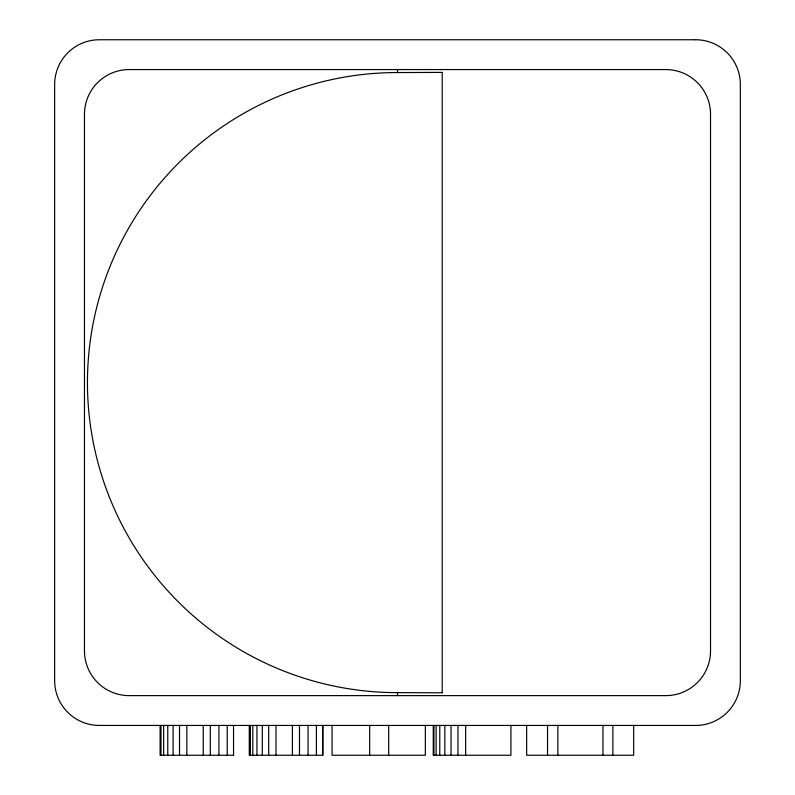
<?xml version="1.0" encoding="UTF-8"?>
<svg xmlns="http://www.w3.org/2000/svg" width="795" height="795" viewBox="0 0 795 795"><rect width="100%" height="100%" fill="white"/><g stroke="black" fill="none" stroke-linecap="round" stroke-linejoin="round"><path stroke-width="1.19" d="M397.5 692.783L397.5 692.644A310.05 310.05 0 0 1 87.45 382.594A310.05 310.05 0 0 1 397.5 72.544L442.358 72.405M442.358 692.783L397.5 692.644L397.5 695.625M233.621 755.25L160.113 755.25L160.113 725.438M397.5 72.405L397.5 69.562M633.675 725.438L633.675 755.25L526.668 755.25L526.668 725.438M612.885 725.438L612.885 755.25M602.968 725.438L602.968 755.25M557.861 725.438L557.861 755.25M547.536 725.438L547.536 755.25M510.907 725.438L510.907 755.25L433.245 755.25L433.245 725.438M465.661 725.438L465.661 755.25M457.96 725.438L457.96 755.25M451.023 725.438L451.023 755.25M444.842 725.438L444.842 755.25M442.219 72.544L442.219 692.644M439.774 725.438L439.774 755.25M436.147 725.438L436.147 755.25M433.971 725.438L433.971 755.25M425.335 725.438L425.335 755.25L332.072 755.25L332.072 725.438M388.695 725.438L388.695 755.25M369.665 725.438L369.665 755.25M322.8 725.438L322.8 755.25L249.292 755.25L249.292 725.438M322.72 725.438L322.72 755.25M316.4 725.438L316.4 755.25M308.082 725.438L308.082 755.25M299.486 725.438L299.486 755.25M292.401 725.438L292.401 755.25M276.004 725.438L276.004 755.25M268.7 725.438L268.7 755.25M262.29 725.438L262.29 755.25M256.944 725.438L256.944 755.25M252.81 725.438L252.81 755.25M250.177 725.438L250.177 755.25M249.888 725.438L249.888 755.25M233.541 725.438L233.541 755.25M227.221 725.438L227.221 755.25M218.903 725.438L218.903 755.25M210.307 725.438L210.307 755.25M203.222 725.438L203.222 755.25M186.835 725.438L186.835 755.25M179.521 725.438L179.521 755.25M173.111 725.438L173.111 755.25M167.765 725.438L167.765 755.25M163.641 725.438L163.641 755.25M160.997 725.438L160.997 755.25M695.625 39.75L99.375 39.75A44.719 44.719 0 0 0 54.656 84.469L54.656 680.719A44.719 44.719 0 0 0 99.375 725.438L695.625 725.438A44.719 44.719 0 0 0 740.344 680.719L740.344 84.469A44.719 44.719 0 0 0 695.625 39.75M665.812 69.562L129.188 69.562A44.719 44.719 0 0 0 84.469 114.281L84.469 650.906A44.719 44.719 0 0 0 129.188 695.625L665.812 695.625A44.719 44.719 0 0 0 710.531 650.906L710.531 114.281A44.719 44.719 0 0 0 665.812 69.562"/></g></svg>
